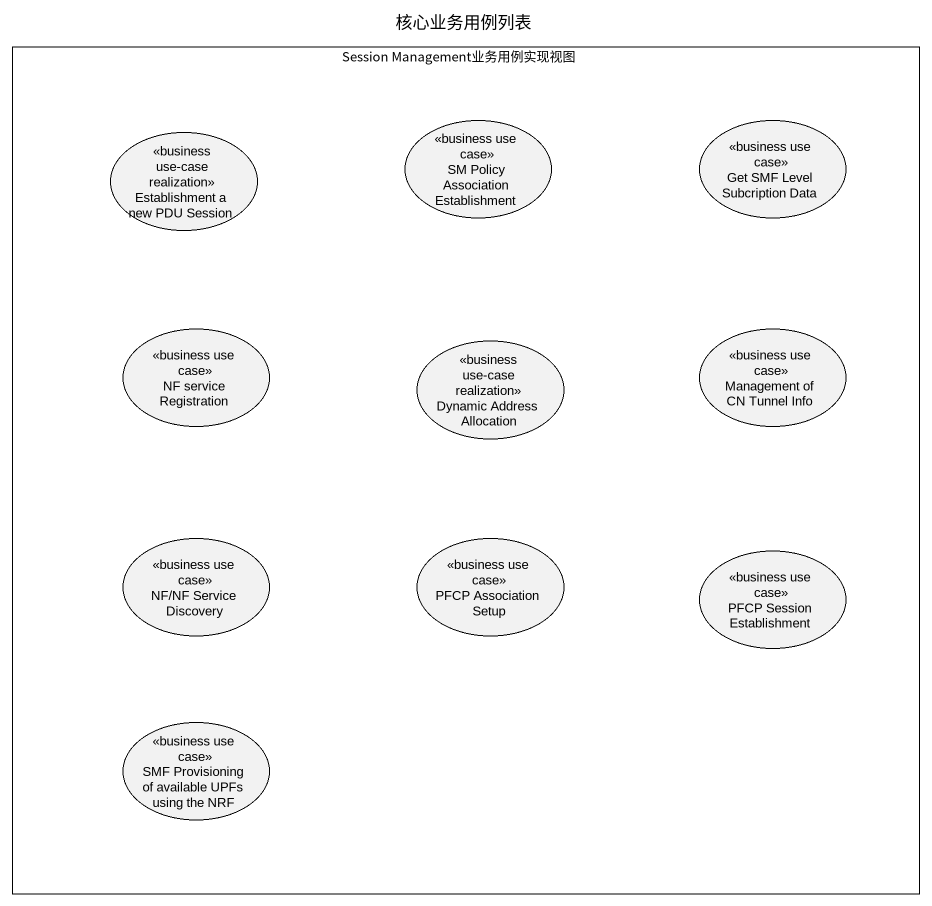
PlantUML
@startuml
title 核心业务用例列表
rectangle "Session Management业务用例实现视图" as Session_Management业务用例实现视图 {
  usecase "Establishment a new PDU Session" as Establishment_a_new_PDU <<business use-case realization>>
  usecase "SM Policy Association Establishment" as SM_Policy_Association <<business use case>>
  usecase "Get SMF Level Subcription Data" as Get_SMF_Level_Subcription <<business use case>>
  usecase "NF service Registration" as NF_service_Registration <<business use case>>
  usecase "Dynamic Address Allocation" as Dynamic_Address_Allocation <<business use-case realization>>
  usecase "Management of CN Tunnel Info" as Management_of_CN_Tunnel_Info <<business use case>>
  usecase "NF/NF Service Discovery" as NF_NF_Service_Discovery <<business use case>>
  usecase "PFCP Association Setup" as PFCP_Association_Setup <<business use case>>
  usecase "PFCP Session Establishment" as PFCP_Session_Establishment <<business use case>>
  usecase "SMF Provisioning of available UPFs using the NRF" as SMF_Provisioning_of <<business use case>>
}
@enduml
